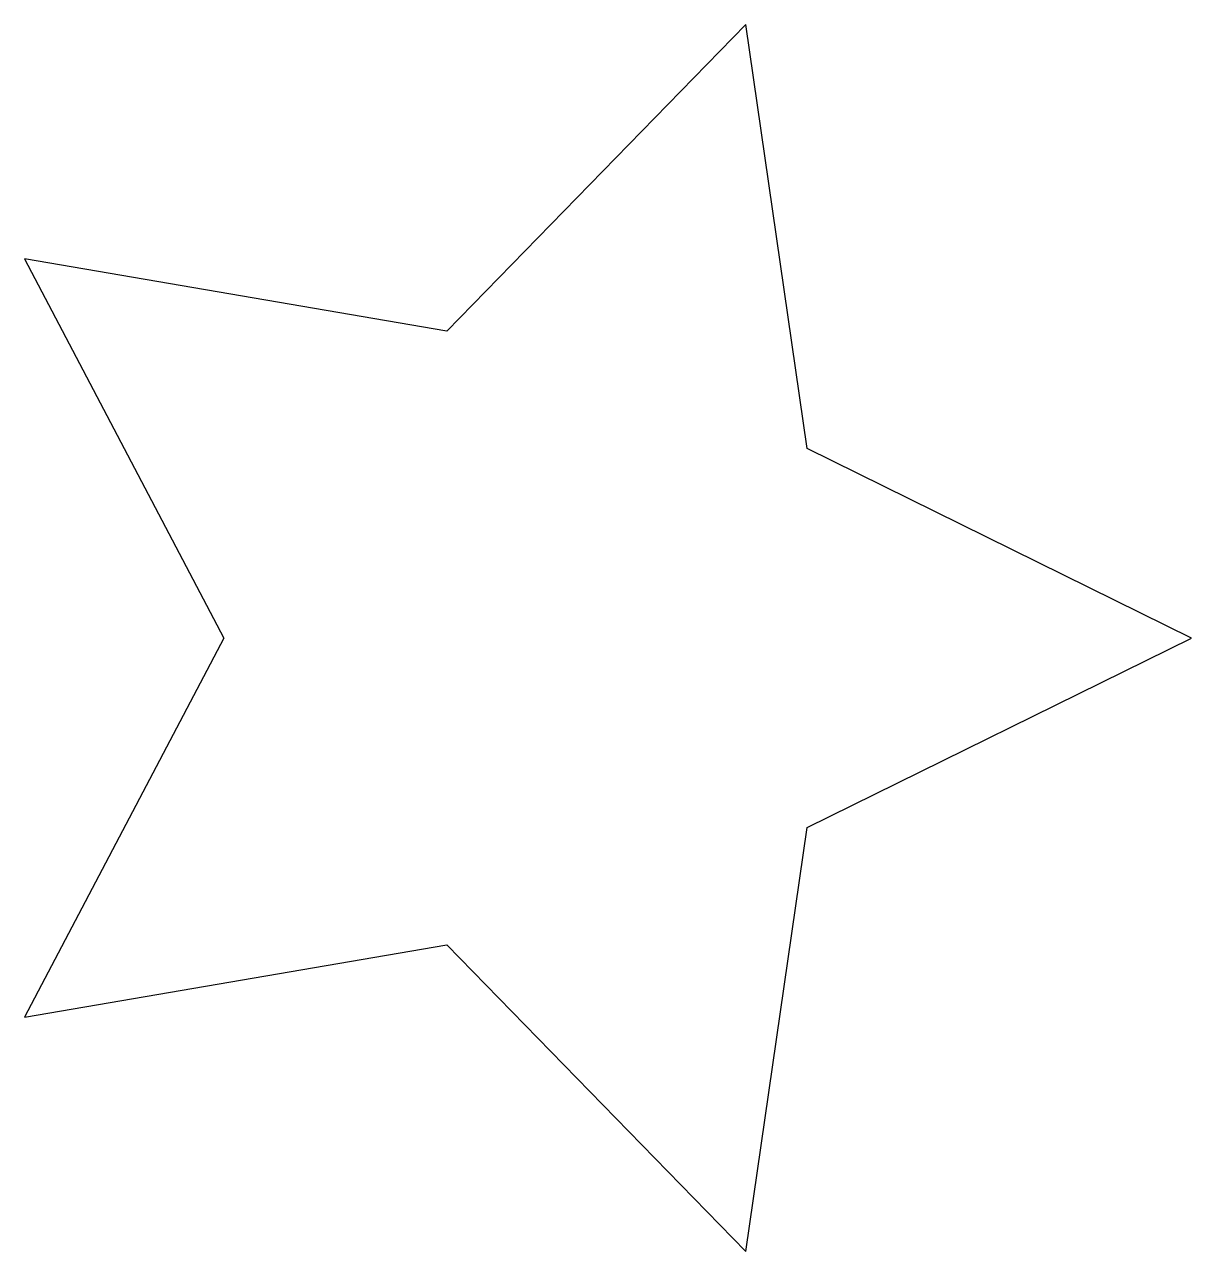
# Model space of a CAD drawing. Header units: metres. Extents: x 2.57 to 8, y 2.15 to 7.85.
import ezdxf

# ---------------------------------------------------------------- set-up
doc = ezdxf.new("R2010")
doc.units = ezdxf.units.M

msp = doc.modelspace()

# ---------------------------------------------------------------- linework, layer by layer
for p, q in [((5.9271, 7.8532), (4.5365, 6.4266)), ((6.2135, 5.8817), (5.9271, 7.8532)), ((4.5365, 6.4266), (2.5729, 6.7634)), ((2.5729, 6.7634), (3.5, 5)), ((8, 5), (6.2135, 5.8817)), ((3.5, 5), (2.5729, 3.2366)), ((6.2135, 4.1183), (8, 5)), ((5.9271, 2.1468), (6.2135, 4.1183)), ((2.5729, 3.2366), (4.5365, 3.5734)), ((4.5365, 3.5734), (5.9271, 2.1468))]:
    msp.add_line(p, q)

doc.saveas('drawing.dxf')
